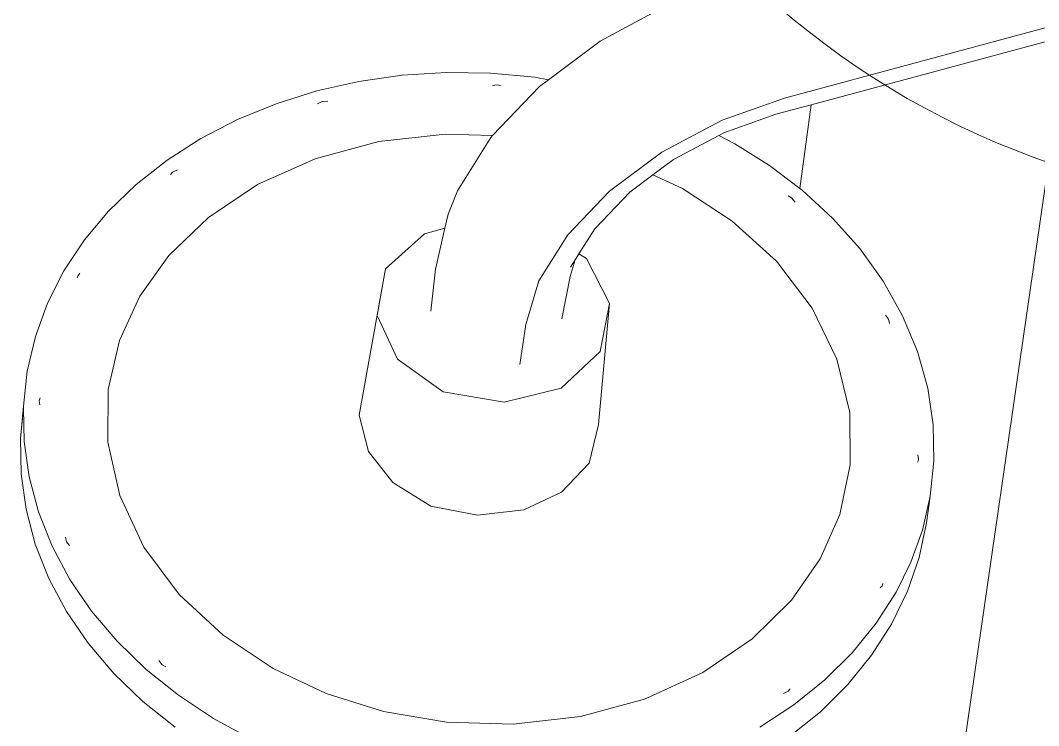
# Model space of a CAD drawing. Header units: millimetres. Extents: x 1634676 to 2568129, y -408635 to -190573.
# Drawn here: x 2504444 to 2505061, y -330649 to -330221 of the extents above; entities that cross this region are included whole.
import ezdxf

# ---------------------------------------------------------------- set-up
doc = ezdxf.new("R2010")
doc.units = ezdxf.units.MM
doc.header["$MEASUREMENT"] = 0
doc.layers.add('thin', color=250, linetype='Continuous', lineweight=5)

msp = doc.modelspace()

# ---------------------------------------------------------------- linework, layer by layer
at = {"layer": 'thin'}
for p, q in [((2505322.86, -330156.36), (2504906.66, -330268.46)), ((2504795, -330233.98), (2504837.47, -330211.27)), ((2504922.82, -330272.57), (2505077.82, -330230.81)), ((2505077.82, -330230.81), (2504975.98, -330935.53)), ((2504795, -330233.98), (2504763.81, -330257.33)), ((2504675.11, -330254.68), (2504648.88, -330258.42)), ((2504701.83, -330253), (2504675.11, -330254.68)), ((2504728.7, -330253.41), (2504701.83, -330253)), ((2504755.47, -330255.89), (2504728.7, -330253.41)), ((2504648.88, -330258.42), (2504623.33, -330264.18)), ((2504732.64, -330260.5), (2504729.9, -330260.76)), ((2504729.9, -330291.22), (2504758.21, -330261.52)), ((2504734.66, -330260.94), (2504732.64, -330260.5)), ((2504763.81, -330257.33), (2504755.47, -330255.89)), ((2504763.81, -330257.33), (2504758.21, -330261.52)), ((2504623.33, -330264.18), (2504598.68, -330271.92)), ((2504598.68, -330271.92), (2504575.21, -330281.55)), ((2504626.68, -330270.65), (2504623.87, -330271.97)), ((2504629.96, -330270.33), (2504626.68, -330270.65)), ((2504906.66, -330268.46), (2504868.99, -330281.83)), ((2504901.5, -330278.31), (2504922.82, -330272.57)), ((2504916.11, -330323.33), (2504922.82, -330272.57)), ((2504870.02, -330289.49), (2504901.5, -330278.31)), ((2504575.21, -330281.55), (2504553.14, -330292.97)), ((2504868.99, -330281.83), (2504832.42, -330301.34)), ((2504660.94, -330294.88), (2504701.11, -330290.34)), ((2504701.11, -330290.34), (2504729.9, -330291.22)), ((2504708.7, -330324.77), (2504728.87, -330292.31)), ((2504728.87, -330292.31), (2504729.9, -330291.22)), ((2504839.45, -330305.79), (2504867.05, -330291.07)), ((2504867.05, -330291.07), (2504870.02, -330289.49)), ((2504867.05, -330291.07), (2504876.68, -330296.12)), ((2504553.14, -330292.97), (2504532.62, -330306.1)), ((2504622.44, -330305.23), (2504660.94, -330294.88)), ((2504876.68, -330296.12), (2504897.57, -330309.32)), ((2504832.42, -330301.34), (2504800.72, -330324.98)), ((2504532.62, -330306.1), (2504513.88, -330320.82)), ((2504587.5, -330320.9), (2504622.44, -330305.23)), ((2504839.45, -330305.79), (2504827.01, -330315.06)), ((2504897.57, -330309.32), (2504916.11, -330323.33)), ((2504535.99, -330313.36), (2504534.76, -330314.7)), ((2504538.92, -330311.98), (2504535.99, -330313.36)), ((2504827.01, -330315.06), (2504812.95, -330325.55)), ((2504827.01, -330315.06), (2504844.89, -330323.33)), ((2504513.88, -330320.82), (2504497.14, -330336.96)), ((2504557.64, -330340.89), (2504587.5, -330320.9)), ((2504844.89, -330323.33), (2504875.11, -330343.02)), ((2504916.11, -330323.33), (2504917.48, -330324.37)), ((2504702.96, -330338.86), (2504708.7, -330324.77)), ((2504800.72, -330324.98), (2504775.4, -330351.39)), ((2504791.76, -330347.63), (2504812.95, -330325.55)), ((2504911.04, -330328.85), (2504908.91, -330327.62)), ((2504913.2, -330331.56), (2504911.04, -330328.85)), ((2504917.48, -330324.37), (2504935.83, -330341.2)), ((2504497.14, -330336.96), (2504482.51, -330354.44)), ((2504533.75, -330363.9), (2504557.64, -330340.89)), ((2504701.01, -330347.28), (2504702.96, -330338.86)), ((2504935.83, -330341.2), (2504952.3, -330359.61)), ((2504688.56, -330350.7), (2504701.01, -330347.28)), ((2504695.27, -330372.09), (2504701.01, -330347.28)), ((2504782.22, -330362.83), (2504791.76, -330347.63)), ((2504875.11, -330343.02), (2504901.88, -330367.38)), ((2504664.98, -330371.88), (2504688.56, -330350.7)), ((2504775.4, -330351.39), (2504757.95, -330379.24)), ((2504482.51, -330354.44), (2504470.18, -330373.08)), ((2504952.3, -330359.61), (2504966.62, -330379.49)), ((2504516.1, -330388.56), (2504533.75, -330363.9)), ((2504776.91, -330376.61), (2504779.94, -330366.46)), ((2504777.14, -330370.92), (2504779.94, -330366.46)), ((2504779.94, -330366.46), (2504782.22, -330362.83)), ((2504782.22, -330362.83), (2504786.69, -330365.75)), ((2504786.69, -330365.75), (2504800.74, -330392.92)), ((2504664.98, -330371.88), (2504649.06, -330460.51)), ((2504664.98, -330371.88), (2504659.96, -330400.26)), ((2504695.27, -330372.09), (2504692.36, -330397.59)), ((2504901.88, -330367.38), (2504923.47, -330395.69)), ((2504470.18, -330373.08), (2504460.25, -330392.66)), ((2504478.67, -330375.9), (2504478.19, -330377.46)), ((2504479.82, -330374.65), (2504478.67, -330375.9)), ((2504776.91, -330376.61), (2504771.89, -330402.16)), ((2504757.95, -330379.24), (2504750.1, -330405.66)), ((2504966.62, -330379.49), (2504978.32, -330400.33)), ((2504503.78, -330415.34), (2504516.1, -330388.56)), ((2504460.25, -330392.66), (2504452.82, -330412.92)), ((2504794.09, -330466.3), (2504800.74, -330392.92)), ((2504800.74, -330392.92), (2504794.99, -330421.95)), ((2504923.47, -330395.69), (2504938.52, -330426.72)), ((2504659.96, -330400.26), (2504672.31, -330426.73)), ((2504969.8, -330402.35), (2504967.93, -330400)), ((2504970.38, -330405.06), (2504969.8, -330402.35)), ((2504978.32, -330400.33), (2504987.41, -330422.13)), ((2504750.1, -330405.66), (2504746.35, -330429.92)), ((2504452.82, -330412.92), (2504447.91, -330433.85)), ((2504496.95, -330445.12), (2504503.78, -330415.34)), ((2504771.42, -330444.17), (2504794.99, -330421.95)), ((2504987.41, -330422.13), (2504993.56, -330444.16)), ((2504672.31, -330426.73), (2504700.02, -330446.44)), ((2504938.52, -330426.72), (2504946.25, -330458.95)), ((2504447.91, -330433.85), (2504445.62, -330455.11)), ((2504496.78, -330476.89), (2504496.95, -330445.12)), ((2504700.02, -330446.44), (2504736.84, -330452.73)), ((2504736.84, -330452.73), (2504771.42, -330444.17)), ((2504993.56, -330444.16), (2504996.86, -330466.44)), ((2504455.66, -330450.13), (2504455.11, -330451.93)), ((2504455.11, -330451.93), (2504455.58, -330454.35)), ((2504443.74, -330474.66), (2504445.62, -330455.11)), ((2504443.74, -330474.66), (2504445.65, -330456.64)), ((2504445.62, -330455.11), (2504445.65, -330456.64)), ((2504445.65, -330456.64), (2504445.98, -330476.57)), ((2504946.25, -330458.95), (2504946.62, -330490.75)), ((2504654.59, -330482.61), (2504649.06, -330460.51)), ((2504788.44, -330489.65), (2504794.09, -330466.3)), ((2504996.86, -330466.44), (2504997.32, -330488.33)), ((2504444.13, -330496.12), (2504443.74, -330474.66)), ((2504445.98, -330476.57), (2504449, -330498.04)), ((2504503.99, -330509.24), (2504496.78, -330476.89)), ((2504669.33, -330501.34), (2504654.59, -330482.61)), ((2504788.44, -330489.65), (2504771.68, -330507.2)), ((2504988.03, -330487.38), (2504987.45, -330484.68)), ((2504987.51, -330489.17), (2504988.03, -330487.38)), ((2504997.32, -330488.33), (2504995.08, -330509.71)), ((2504447.16, -330517.52), (2504444.13, -330496.12)), ((2504946.62, -330490.75), (2504940.27, -330520.71)), ((2504449, -330498.04), (2504454.66, -330519.23)), ((2504692.42, -330515.7), (2504669.33, -330501.34)), ((2504771.68, -330507.2), (2504748.71, -330517.9)), ((2504518.61, -330540.53), (2504503.99, -330509.24)), ((2504995.08, -330509.71), (2504990.31, -330530.21)), ((2504992.84, -330525.77), (2504995.08, -330509.71)), ((2504452.81, -330538.71), (2504447.16, -330517.52)), ((2504454.66, -330519.23), (2504462.91, -330539.98)), ((2504720.81, -330521.26), (2504692.42, -330515.7)), ((2504748.71, -330517.9), (2504720.81, -330521.26)), ((2504940.27, -330520.71), (2504928.32, -330547.75)), ((2504988.36, -330546.79), (2504992.84, -330525.77)), ((2504990.31, -330530.21), (2504983.38, -330549.6)), ((2504461.05, -330559.48), (2504452.81, -330538.71)), ((2504471.18, -330534.54), (2504471.71, -330537.27)), ((2504471.71, -330537.27), (2504473.56, -330539.66)), ((2504462.91, -330539.98), (2504473.7, -330560.12)), ((2504539.93, -330569.21), (2504518.61, -330540.53)), ((2504928.32, -330547.75), (2504910.92, -330572.75)), ((2504983.38, -330549.6), (2504974.34, -330567.79)), ((2504981.3, -330567.25), (2504988.36, -330546.79)), ((2504471.78, -330579.58), (2504461.05, -330559.48)), ((2504473.7, -330560.12), (2504486.88, -330579.39)), ((2504964.7, -330565.32), (2504965.83, -330564.05)), ((2504965.83, -330564.05), (2504966.27, -330562.56)), ((2504566.62, -330594), (2504539.93, -330569.21)), ((2504962.26, -330586.73), (2504974.34, -330567.79)), ((2504971.63, -330587.17), (2504981.3, -330567.25)), ((2504910.92, -330572.75), (2504887.13, -330596.16)), ((2504484.91, -330598.85), (2504471.78, -330579.58)), ((2504486.88, -330579.39), (2504502.32, -330597.62)), ((2504947.8, -330604.53), (2504962.26, -330586.73)), ((2504971.63, -330587.17), (2504959.5, -330606.05)), ((2504596.95, -330614.09), (2504566.62, -330594)), ((2504500.37, -330617.11), (2504484.91, -330598.85)), ((2504502.32, -330597.62), (2504519.92, -330614.67)), ((2504887.13, -330596.16), (2504857.18, -330616.57)), ((2504931.15, -330621.02), (2504947.8, -330604.53)), ((2504959.5, -330606.05), (2504945.11, -330623.77)), ((2504527.63, -330609.26), (2504529.71, -330611.94)), ((2504529.71, -330611.94), (2504531.8, -330613.17)), ((2504517.96, -330634.14), (2504500.37, -330617.11)), ((2504519.92, -330614.67), (2504539.49, -330630.35)), ((2504629.12, -330629.21), (2504596.95, -330614.09)), ((2504857.18, -330616.57), (2504821.98, -330632.61)), ((2504912.42, -330636.09), (2504931.15, -330621.02)), ((2504945.11, -330623.77), (2504928.46, -330640.29)), ((2504539.49, -330630.35), (2504560.81, -330644.47)), ((2504663.77, -330640.08), (2504629.12, -330629.21)), ((2504906.05, -330629.2), (2504908.99, -330627.79)), ((2504908.99, -330627.79), (2504910.22, -330626.41)), ((2504537.5, -330649.76), (2504517.96, -330634.14)), ((2504821.98, -330632.61), (2504783.05, -330643.23)), ((2504891.81, -330649.57), (2504912.42, -330636.09)), ((2504701.98, -330646.64), (2504663.77, -330640.08)), ((2504783.05, -330643.23), (2504742.36, -330647.89)), ((2504928.46, -330640.29), (2504909.82, -330655.34)), ((2504560.81, -330644.47), (2504583.75, -330656.95)), ((2504742.36, -330647.89), (2504701.98, -330646.64))]:
    msp.add_line(p, q, dxfattribs=at)
msp.add_circle((2505227.66, -329839.03), 495.23, dxfattribs=at)

doc.saveas('drawing.dxf')
